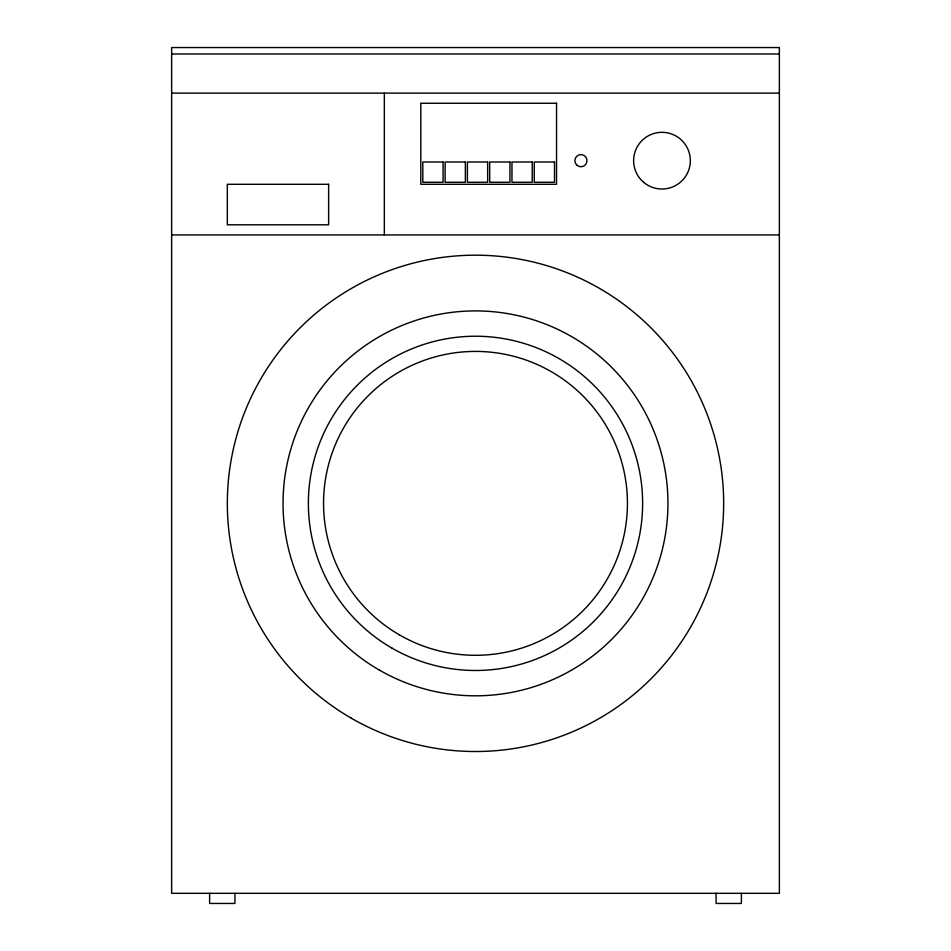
<?xml version="1.0" encoding="UTF-8"?>
<svg xmlns="http://www.w3.org/2000/svg" width="951" height="951" viewBox="0 0 951 951"><rect width="100%" height="100%" fill="white"/><g stroke="black" fill="none" stroke-linecap="round" stroke-linejoin="round"><path stroke-width="1.43" d="M209.612 893.322L209.612 903.45L234.933 903.45L234.933 893.322M171.632 53.981L779.368 53.981M171.632 93.127L779.368 93.127M171.632 234.933L779.368 234.933M741.388 893.322L741.388 903.45L716.067 903.45L716.067 893.322M384.335 93.127L384.335 234.933M779.368 47.55L171.632 47.55L171.632 893.322L779.368 893.322L779.368 47.55M556.537 103.255L420.806 103.255L420.806 184.292L556.537 184.292L556.537 103.255M443.083 162.003L422.826 162.003L422.826 182.271L443.083 182.271L443.083 162.003M465.372 162.003L445.116 162.003L445.116 182.271L465.372 182.271L465.372 162.003M487.649 162.003L467.393 162.003L467.393 182.271L487.649 182.271L487.649 162.003M509.938 162.003L489.682 162.003L489.682 182.271L509.938 182.271L509.938 162.003M532.227 162.003L511.959 162.003L511.959 182.271L532.227 182.271L532.227 162.003M554.504 162.003L534.248 162.003L534.248 182.271L554.504 182.271L554.504 162.003M328.63 184.292L227.337 184.292L227.337 224.805L328.63 224.805L328.63 184.292M379.271 670.027A192.447 192.447 0 0 0 667.947 503.352A192.447 192.447 0 0 0 379.271 336.69A192.447 192.447 0 0 0 379.271 670.027M351.418 718.267A248.163 248.163 0 0 0 723.663 503.352A248.163 248.163 0 0 0 351.418 288.438A248.163 248.163 0 0 0 351.418 718.267M391.931 648.095A167.126 167.126 0 0 0 642.626 503.352A167.126 167.126 0 0 0 391.931 358.622A167.126 167.126 0 0 0 391.931 648.095M399.527 634.935A151.934 151.934 0 0 0 627.434 503.352A151.934 151.934 0 0 0 399.527 371.77A151.934 151.934 0 0 0 399.527 634.935M643.744 182.39A28.364 28.364 0 0 0 689.903 165.593A28.364 28.364 0 0 0 652.279 134.02A28.364 28.364 0 0 0 643.744 182.39M577.031 165.319A6.075 6.075 0 0 0 586.933 161.718A6.075 6.075 0 0 0 578.862 154.954A6.075 6.075 0 0 0 577.031 165.319"/></g></svg>
